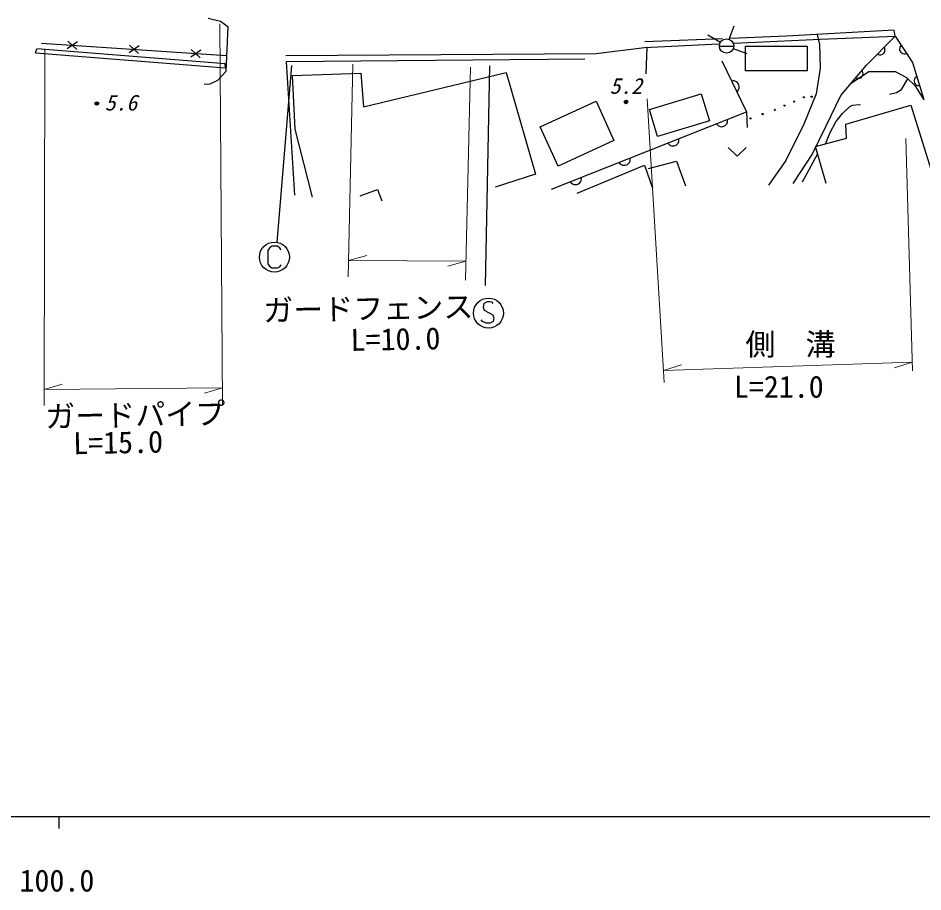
# Model space of a CAD drawing. Units: millimetres, scale not verified. Extents: x 40000 to 680000, y 20000 to 380000.
# Drawn here: x 164612 to 239945, y 198715 to 271474 of the extents above; entities that cross this region are included whole.
import ezdxf
from ezdxf.enums import TextEntityAlignment as Align

# ---------------------------------------------------------------- set-up
doc = ezdxf.new("R2010")
doc.units = ezdxf.units.MM
doc.header["$LTSCALE"] = 1000
for name, color, linetype, lineweight in [('M-BGD', 7, 'Continuous', 25), ('M-BGD-EXST', 7, 'Continuous', 25), ('M-STR-HTXT', 7, 'Continuous', 13), ('M-TTL-BAND', 7, 'Continuous', 25)]:
    doc.layers.add(name, color=color, linetype=linetype, lineweight=lineweight)
doc.styles.add('ＭＳ ゴシック', font='')
doc.styles.get('ＭＳ ゴシック').set_extended_font_data('MS Gothic')

msp = doc.modelspace()

# ---------------------------------------------------------------- linework, layer by layer
at = {"layer": 'M-BGD'}
for p, q in [((180441, 271474), (181458, 271229)), ((181458, 271229), (182088, 270773)), ((182088, 270773), (181913, 267024)), ((223807, 269711), (224226, 270836)), ((237546, 270469), (228576, 269978)), ((237635, 269976), (237546, 270469)), ((223252, 269756), (216802, 269488)), ((223080, 269452), (222045, 270059)), ((228576, 269978), (223933, 269785)), ((224235, 269384), (231390, 269719)), ((231134, 270118), (231336, 269276)), ((231390, 269719), (237635, 269976)), ((235238, 267565), (237635, 269976)), ((237635, 269976), (239070, 267770)), ((166559, 269383), (181975, 268347)), ((169549, 269503), (168708, 268918)), ((168751, 269556), (169506, 268864)), ((174687, 269157), (173846, 268572)), ((173889, 269211), (174645, 268519)), ((212739, 268521), (216760, 269035)), ((216760, 269035), (222917, 269323)), ((216969, 269044), (216871, 266832)), ((222998, 269149), (224198, 269149)), ((225177, 267086), (225177, 269139)), ((225177, 269139), (230310, 269139)), ((230310, 269139), (230310, 267086)), ((231336, 269276), (231405, 267291)), ((236764, 268964), (236718, 269054)), ((236787, 268873), (236764, 268964)), ((238030, 269045), (238007, 268935)), ((238071, 269129), (238030, 269045)), ((238134, 269208), (238071, 269129)), ((166072, 268573), (166159, 268923)), ((166072, 268573), (181884, 267346)), ((181840, 267653), (166159, 268923)), ((179826, 268812), (178985, 268227)), ((179028, 268866), (179783, 268174)), ((186903, 268350), (212739, 268521)), ((224159, 268938), (225283, 268517)), ((236154, 268487), (236245, 268442)), ((236245, 268442), (236335, 268419)), ((236335, 268419), (236448, 268420)), ((236448, 268420), (236539, 268443)), ((236539, 268443), (236629, 268488)), ((236629, 268488), (236720, 268579)), ((236720, 268579), (236765, 268670)), ((236765, 268670), (236787, 268760)), ((236787, 268760), (236787, 268873)), ((238007, 268935), (238010, 268841)), ((238010, 268841), (238036, 268743)), ((238036, 268743), (238106, 268636)), ((238106, 268636), (238185, 268573)), ((238185, 268573), (238269, 268532)), ((238269, 268532), (238380, 268509)), ((238380, 268509), (238473, 268512)), ((238473, 268512), (238571, 268538)), ((181884, 267346), (181840, 267653)), ((211811, 268041), (186932, 267822)), ((186932, 267822), (187633, 256740)), ((223192, 267907), (225245, 263664)), ((233994, 266081), (235238, 267565)), ((239070, 267770), (240028, 264691)), ((181913, 267024), (181212, 266288)), ((187457, 266683), (193152, 266902)), ((187676, 262215), (187457, 266683)), ((193152, 266902), (193371, 264098)), ((193371, 264098), (205241, 266946)), ((205241, 266946), (207694, 258492)), ((230310, 267086), (225177, 267086)), ((231405, 267291), (231063, 265170)), ((233994, 266081), (235443, 267018)), ((234925, 267043), (234872, 267129)), ((234914, 266656), (234951, 266750)), ((234956, 266955), (234925, 267043)), ((234951, 266750), (234966, 266842)), ((234966, 266842), (234956, 266955)), ((235443, 267018), (236606, 267018)), ((236606, 267018), (237633, 267018)), ((237633, 267018), (238591, 266539)), ((180582, 265972), (180091, 265937)), ((181212, 266288), (180582, 265972)), ((224126, 266252), (224001, 266236)), ((224242, 266242), (224126, 266252)), ((224376, 266195), (224242, 266242)), ((224473, 266131), (224376, 266195)), ((224562, 266041), (224473, 266131)), ((224631, 265897), (224562, 266041)), ((233116, 265033), (233994, 266081)), ((234359, 266516), (234453, 266479)), ((234453, 266479), (234545, 266465)), ((234545, 266465), (234658, 266474)), ((234658, 266474), (234746, 266505)), ((234746, 266505), (234832, 266558)), ((234832, 266558), (234914, 266656)), ((238591, 266539), (239276, 265854)), ((239211, 266293), (239209, 266192)), ((239209, 266192), (239247, 266070)), ((239234, 266384), (239211, 266293)), ((239286, 266484), (239234, 266384)), ((239247, 266070), (239307, 265987)), ((239348, 266553), (239286, 266484)), ((239307, 265987), (239376, 265925)), ((239430, 266612), (239348, 266553)), ((217170, 263876), (221482, 265177)), ((221482, 265177), (222165, 262911)), ((224436, 265336), (224527, 265424)), ((224527, 265424), (224591, 265521)), ((224591, 265521), (224637, 265655)), ((224648, 265771), (224631, 265897)), ((224637, 265655), (224648, 265771)), ((239276, 265854), (240034, 264672)), ((239376, 265925), (239476, 265873)), ((239476, 265873), (239567, 265851)), ((239567, 265851), (239668, 265849)), ((208075, 262430), (212729, 264552)), ((212729, 264552), (214226, 261269)), ((231063, 265170), (230036, 262637)), ((231884, 262501), (233116, 265033)), ((217854, 261611), (217170, 263876)), ((233526, 262637), (238933, 264212)), ((238933, 264212), (240918, 257915)), ((209025, 257231), (225245, 263664)), ((223671, 262803), (223689, 262918)), ((223689, 262918), (223682, 263044)), ((225245, 263664), (225314, 262364)), ((189122, 256565), (187676, 262215)), ((209572, 259147), (208075, 262430)), ((222165, 262911), (217854, 261611)), ((222753, 262675), (222834, 262579)), ((222834, 262579), (222927, 262508)), ((222927, 262508), (223057, 262452)), ((223057, 262452), (223172, 262433)), ((223172, 262433), (223298, 262440)), ((223298, 262440), (223447, 262499)), ((223447, 262499), (223544, 262580)), ((223544, 262580), (223614, 262673)), ((223614, 262673), (223671, 262803)), ((230036, 262637), (228530, 259626)), ((230720, 260105), (231884, 262501)), ((233595, 261474), (233526, 262637)), ((219634, 261310), (219627, 261436)), ((230994, 260789), (233595, 261474)), ((214226, 261269), (209572, 259147)), ((218698, 261067), (218779, 260970)), ((218779, 260970), (218872, 260899)), ((218872, 260899), (219002, 260843)), ((219002, 260843), (219117, 260825)), ((219117, 260825), (219243, 260832)), ((219243, 260832), (219392, 260891)), ((219392, 260891), (219488, 260972)), ((219488, 260972), (219559, 261065)), ((219559, 261065), (219615, 261194)), ((219615, 261194), (219634, 261310)), ((223742, 260686), (224492, 259966)), ((224492, 259966), (225242, 260686)), ((231884, 257710), (230994, 260789)), ((229146, 257710), (230720, 260105)), ((229910, 257843), (231182, 260139)), ((211146, 256888), (216758, 259215)), ((214643, 259459), (214724, 259362)), ((214724, 259362), (214817, 259291)), ((214817, 259291), (214946, 259235)), ((214946, 259235), (215062, 259216)), ((215062, 259216), (215188, 259223)), ((215188, 259223), (215337, 259282)), ((215337, 259282), (215433, 259364)), ((215433, 259364), (215504, 259456)), ((215504, 259456), (215560, 259586)), ((215560, 259586), (215579, 259701)), ((215579, 259701), (215572, 259827)), ((216758, 259215), (217443, 257299)), ((217101, 258942), (219428, 259558)), ((219428, 259558), (220181, 257504)), ((228530, 259626), (227093, 257573)), ((207694, 258492), (204321, 257397)), ((210587, 257850), (210669, 257754)), ((210669, 257754), (210762, 257683)), ((210762, 257683), (210891, 257627)), ((211133, 257615), (211281, 257674)), ((211281, 257674), (211378, 257755)), ((211378, 257755), (211449, 257848)), ((211449, 257848), (211505, 257978)), ((211505, 257978), (211524, 258093)), ((211524, 258093), (211517, 258219)), ((193094, 256675), (194549, 257188)), ((194549, 257188), (194891, 256247)), ((210891, 257627), (211006, 257608)), ((211006, 257608), (211133, 257615))]:
    msp.add_line(p, q, dxfattribs=at)
for points in [[(237164, 265132), (237760, 265281), (238151, 265542), (238703, 266426)], [(231842, 261013), (232218, 261954), (232684, 262830), (233255, 263535), (233863, 264103), (234080, 264221), (234675, 264291), (234711, 264291)]]:
    msp.add_lwpolyline(points, dxfattribs=at)
for centre, radius in [((223598, 269149), 600), ((171174, 264360), 150), ((171174, 264360), 90), ((215228, 264495), 150), ((215228, 264495), 90), ((215228, 264495), 30), ((229229, 264532), 50), ((230032, 264878), 50), ((230689, 264933), 50), ((171174, 264360), 30), ((227623, 263838), 50), ((228426, 264185), 50), ((225597, 263126), 50), ((226610, 263482), 50)]:
    msp.add_circle(centre, radius, dxfattribs=at)
at = {"layer": 'M-BGD-EXST'}
for p, q in [((187370, 267515), (186143, 252798)), ((203874, 267503), (203491, 249216)), ((185751, 252474), (185551, 252324)), ((186201, 252474), (185751, 252474)), ((186401, 252324), (186201, 252474)), ((185551, 252324), (185401, 252124)), ((185401, 252124), (185401, 251024)), ((186501, 252174), (186401, 252324)), ((185401, 251024), (185551, 250824)), ((186401, 250774), (186501, 250924)), ((185551, 250824), (185751, 250674)), ((185751, 250674), (186201, 250674)), ((186201, 250674), (186401, 250774)), ((203677, 247860), (203377, 247710)), ((203877, 247860), (203677, 247860)), ((204077, 247810), (203877, 247860)), ((203377, 247710), (203327, 247410)), ((203327, 247410), (203427, 247160)), ((203427, 247160), (204127, 246760)), ((204177, 247710), (204077, 247810)), ((203277, 246210), (203177, 246360)), ((204127, 246760), (204227, 246510)), ((204227, 246510), (204177, 246210)), ((203577, 246060), (203277, 246210)), ((203927, 246060), (203577, 246060)), ((204177, 246210), (203927, 246060))]:
    msp.add_line(p, q, dxfattribs=at)
for centre in [(185951, 251574), (203777, 246910)]:
    msp.add_circle(centre, 1250, dxfattribs=at)
at = {"layer": 'M-STR-HTXT'}
for p, q in [((181397, 271002), (181627, 239287)), ((166776, 239218), (166834, 268869)), ((192495, 267646), (192103, 249928)), ((202287, 267394), (201849, 249654)), ((216981, 264751), (218407, 241141)), ((238528, 261462), (239076, 242093)), ((192133, 251299), (193636, 251708)), ((192133, 251299), (201887, 251228)), ((201887, 251228), (200384, 250819)), ((218348, 242120), (239055, 242820)), ((218348, 242120), (219833, 242591)), ((239055, 242820), (237570, 242349)), ((166778, 240546), (168274, 240980)), ((166778, 240546), (181617, 240685)), ((181617, 240685), (180121, 240251))]:
    msp.add_line(p, q, dxfattribs=at)
at = {"layer": 'M-TTL-BAND'}
for p, q in [((40000, 205000), (579000, 205000)), ((168000, 205000), (168000, 204000))]:
    msp.add_line(p, q, dxfattribs=at)

# ---------------------------------------------------------------- texts
at = {"layer": 'M-BGD', "style": 'ＭＳ ゴシック', "oblique": 15}
for s, p in [('5.2', (213860, 264767)), ('5.6', (171827, 263378))]:
    msp.add_text(s, height=1320, dxfattribs=at).set_placement(p, align=Align.BOTTOM_LEFT)
at = {"layer": 'M-STR-HTXT', "style": 'ＭＳ ゴシック'}
for s, p in [('ガードフェンス', (185044, 245664)), ('L=10.0', (192323, 243210)), ('ガードパイプ', (166896, 236828)), ('L=15.0', (169224, 234606))]:
    msp.add_text(s, height=1833, rotation=1.1, dxfattribs=at).set_placement(p, align=Align.BOTTOM_LEFT)
for s, p in [('側\u3000溝', (225170, 242843)), ('L=21.0', (224207, 239314))]:
    msp.add_text(s, height=1833, dxfattribs=at).set_placement(p, align=Align.BOTTOM_LEFT)
at = {"layer": 'M-TTL-BAND', "style": 'ＭＳ ゴシック'}
msp.add_text('100.0', height=1833, dxfattribs=at).set_placement((167844, 198195), align=Align.BOTTOM_CENTER)

doc.saveas('drawing.dxf')
